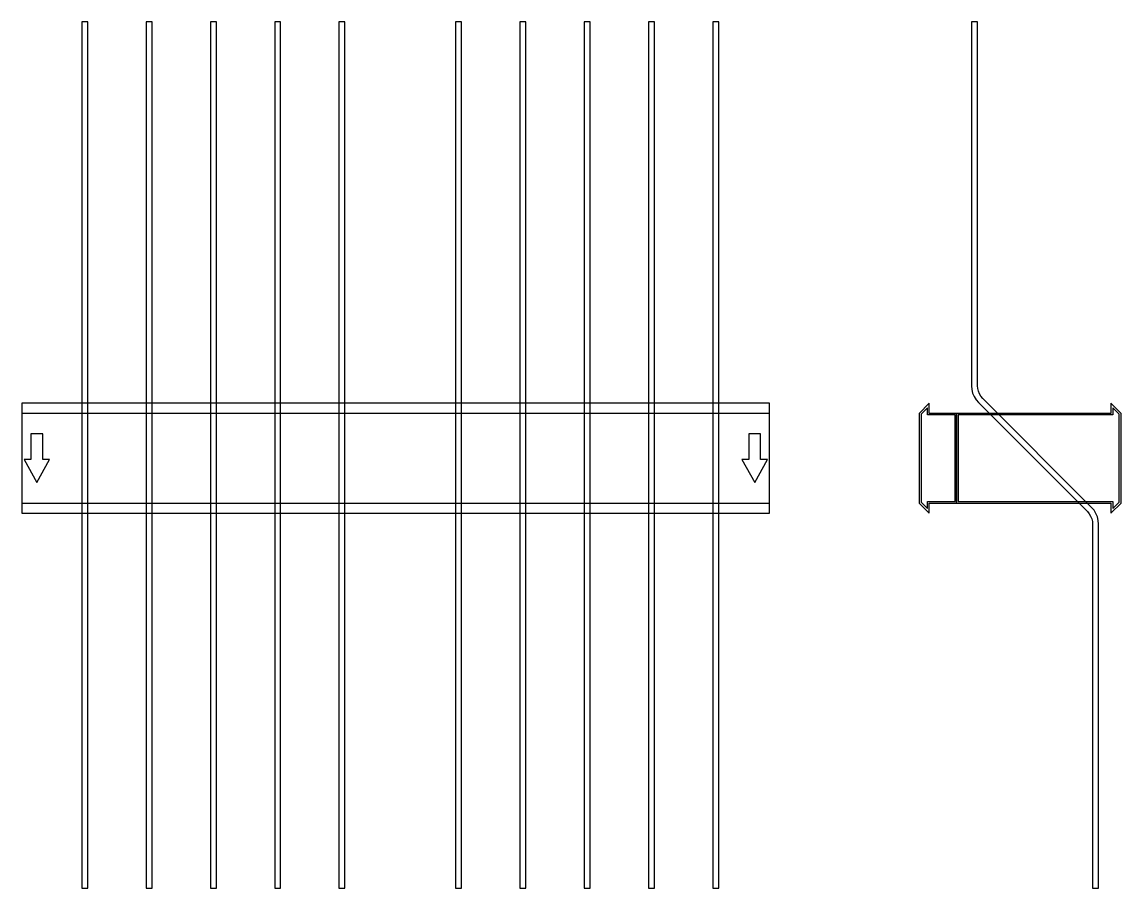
# Model space of a CAD drawing. Extents: x 0 to 1470, y -575 to 583.
import ezdxf

# ---------------------------------------------------------------- set-up
doc = ezdxf.new("R2010")
doc.units = 0
doc.layers.add('Halfen', color=7, linetype='CONTINUOUS')

msp = doc.modelspace()

# ---------------------------------------------------------------- linework, layer by layer
at = {"layer": 'Halfen', "color": 7}
for points in [[(88, -574.569), (88, 583.197), (80, 583.197), (80, -574.569)], [(174, -574.569), (174, 583.197), (166, 583.197), (166, -574.569)], [(260, -574.569), (260, 583.197), (252, 583.197), (252, -574.569)], [(346, -574.569), (346, 583.197), (338, 583.197), (338, -574.569)], [(432, -574.569), (432, 583.197), (424, 583.197), (424, -574.569)], [(588, -574.569), (588, 583.197), (580, 583.197), (580, -574.569)], [(674, -574.569), (674, 583.197), (666, 583.197), (666, -574.569)], [(760, -574.569), (760, 583.197), (752, 583.197), (752, -574.569)], [(846, -574.569), (846, 583.197), (838, 583.197), (838, -574.569)], [(932, -574.569), (932, 583.197), (924, 583.197), (924, -574.569)], [(1440, -574.569), (1440, -88.284), (1439.606, -83.278), (1438.434, -78.396), (1436.512, -73.757), (1433.889, -69.475), (1430.627, -65.657), (1285.029, 79.941), (1282.584, 82.805), (1280.616, 86.016), (1279.175, 89.495), (1278.295, 93.157), (1278, 96.912), (1278, 583.197), (1270, 583.197), (1270, 96.912), (1270.394, 91.906), (1271.566, 87.023), (1273.488, 82.384), (1276.111, 78.103), (1279.373, 74.284), (1424.971, -71.314), (1427.416, -74.177), (1429.384, -77.388), (1430.825, -80.868), (1431.705, -84.53), (1432, -88.284), (1432, -574.569)], [(0, -73.5), (1000, -73.5), (1000, 73.5), (0, 73.5)], [(1250, -60), (1250, 60), (1213.5, 60), (1213.5, 73.5), (1200, 60), (1200, -60), (1213.5, -73.5), (1213.5, -60)], [(1470, -60), (1470, 60), (1456.5, 73.5), (1456.5, 60), (1250, 60), (1250, -60), (1456.5, -60), (1456.5, -73.5)], [(0, -60), (1000, -60), (1000, 60), (0, 60)], [(1248, -58), (1248, 58), (1211, 58), (1211, 67.25), (1202.5, 58.75), (1202.5, -58.75), (1211, -67.25), (1211, -58)], [(1467.5, -58.75), (1467.5, 58.75), (1459, 67.25), (1459, 58), (1252, 58), (1252, -58), (1459, -58), (1459, -67.25)], [(20, -32.5), (37, -1.5), (28, -1.5), (28, 32.5), (12, 32.5), (12, -1.5), (3, -1.5)], [(980, -32.5), (997, -1.5), (988, -1.5), (988, 32.5), (972, 32.5), (972, -1.5), (963, -1.5)]]:
    msp.add_lwpolyline(points, close=True, dxfattribs=at)

doc.saveas('drawing.dxf')
